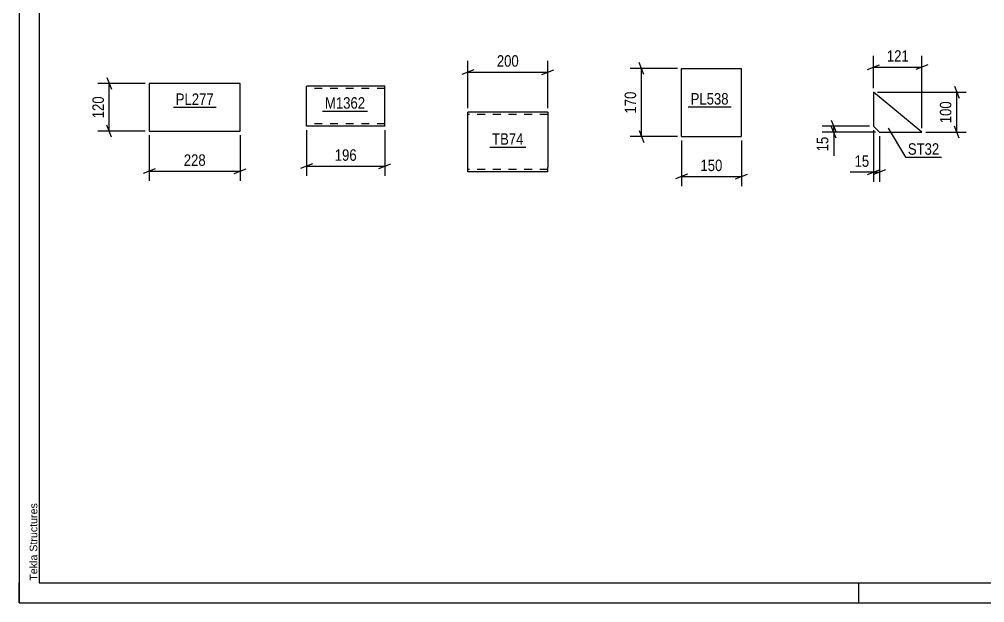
# Model space of a CAD drawing. Header units: millimetres. Extents: x 0 to 420, y 0 to 297.
# Drawn here: x 0 to 241.5, y 0 to 146 of the extents above; entities that cross this region are included whole.
import ezdxf

# ---------------------------------------------------------------- set-up
doc = ezdxf.new("R2010")
doc.units = ezdxf.units.MM
doc.linetypes.add('DXK_LINE_DOT2', pattern=[3.9198, 1.9599, -1.9599])
doc.styles.add('Arial', font='ARIAL.TTF', dxfattribs={"height": 0.2})
doc.styles.add('Arial Narrow', font='ARIALN.TTF', dxfattribs={"height": 0.2})

# ---------------------------------------------------------------- blocks, each defined once
blk = doc.blocks.new('Unknown-814409142-1135')
at = {"color": 5, "linetype": 'Continuous'}
for p, q in [((0, 297), (0, 0)), ((5, 292), (5, 5)), ((0, 0), (0, 5)), ((5, 5), (415, 5)), ((210, 0), (210, 5)), ((0, 0), (420, 0))]:
    blk.add_line(p, q, dxfattribs=at)
at = {"color": 174, "linetype": 'Continuous', "style": 'Arial'}
blk.add_text('Tekla Structures', height=1.9102, rotation=90, dxfattribs=at).set_placement((4.5, 5.5))
blk = doc.blocks.new('Part-814409142-2185 - 2170')
at = {"color": 2, "linetype": 'Continuous'}
for p, q in [((132.18, 122.82), (112.18, 122.82)), ((112.18, 107.91), (112.18, 122.82)), ((132.18, 122.82), (132.18, 109.02)), ((132.18, 107.82), (132.18, 109.02)), ((112.18, 107.82), (112.18, 107.91)), ((132.18, 107.82), (112.18, 107.82))]:
    blk.add_line(p, q, dxfattribs=at)
at = {"color": 7, "linetype": 'DXK_LINE_DOT2'}
for p, q in [((132.18, 122.22), (112.18, 122.22)), ((132.18, 122.18), (132.18, 122.22)), ((132.18, 122.22), (132.18, 122.18)), ((132.18, 122.08), (132.18, 122.18)), ((132.18, 122.18), (132.18, 122.08)), ((132.18, 108.47), (132.18, 108.79)), ((112.18, 108.42), (112.18, 108.47)), ((132.18, 108.42), (112.18, 108.42)), ((132.18, 108.42), (132.18, 108.47))]:
    blk.add_line(p, q, dxfattribs=at)
blk = doc.blocks.new('Part-814409142-2217 - 2201')
at = {"color": 2, "linetype": 'Continuous'}
for p, q in [((213.69, 127.76), (213.69, 119.26)), ((225.78, 117.76), (213.69, 127.76)), ((213.69, 119.26), (215.19, 117.76)), ((215.19, 117.76), (225.78, 117.76))]:
    blk.add_line(p, q, dxfattribs=at)
blk = doc.blocks.new('Part-814409142-2143 - 2129')
at = {"color": 2, "linetype": 'Continuous'}
for p, q in [((165.62, 116.69), (165.62, 133.69)), ((165.62, 133.69), (180.62, 133.69)), ((180.62, 116.69), (180.62, 133.69)), ((165.62, 116.69), (180.62, 116.69))]:
    blk.add_line(p, q, dxfattribs=at)
blk = doc.blocks.new('Part-814409142-2523 - 2509')
at = {"color": 2, "linetype": 'Continuous'}
for p, q in [((91.44, 129.27), (71.83, 129.27)), ((71.83, 119.36), (71.83, 129.27)), ((91.44, 119.27), (91.44, 129.27)), ((71.83, 119.27), (71.83, 119.36)), ((91.44, 119.27), (71.83, 119.27))]:
    blk.add_line(p, q, dxfattribs=at)
at = {"color": 7, "linetype": 'DXK_LINE_DOT2'}
for p, q in [((91.44, 128.67), (71.83, 128.67)), ((71.83, 119.87), (71.83, 119.91)), ((91.44, 119.87), (71.83, 119.87)), ((91.44, 119.87), (91.44, 119.91))]:
    blk.add_line(p, q, dxfattribs=at)
blk = doc.blocks.new('Part-814409142-6611 - 6610')
at = {"color": 2, "linetype": 'Continuous'}
for p, q in [((55.26, 130), (32.5, 130)), ((32.5, 130), (32.5, 118)), ((55.26, 118), (55.26, 130)), ((32.5, 118), (55.26, 118))]:
    blk.add_line(p, q, dxfattribs=at)
blk = doc.blocks.new('StraightDimension-814409142-2187 - 2170')
at = {"color": 7, "linetype": 'Continuous'}
for p, q in [((112.18, 123.82), (112.18, 135.67)), ((132.18, 123.82), (132.18, 135.67)), ((113.68, 133.42), (110.68, 132.22)), ((112.18, 132.82), (132.18, 132.82)), ((130.68, 132.22), (133.68, 133.42))]:
    blk.add_line(p, q, dxfattribs=at)
at = {"color": 0}
blk.add_wipeout([(125.52, 133.57), (125.52, 137.77), (118.84, 137.77), (118.84, 133.57)], dxfattribs=at)
at = {"color": 3, "style": 'Arial Narrow'}
blk.add_text('200', height=2.863, dxfattribs=at).set_placement((119.44, 134.17))
blk = doc.blocks.new('StraightDimension-814409142-2249 - 2201')
at = {"color": 7, "linetype": 'Continuous'}
for p, q in [((233.87, 129.26), (235.07, 126.26)), ((214.69, 127.76), (236.87, 127.76)), ((234.47, 117.76), (234.47, 127.76)), ((235.07, 116.26), (233.87, 119.26)), ((226.78, 117.76), (236.87, 117.76))]:
    blk.add_line(p, q, dxfattribs=at)
at = {"color": 0}
blk.add_wipeout([(233.72, 126.1), (229.52, 126.1), (229.52, 119.42), (233.72, 119.42)], dxfattribs=at)
at = {"color": 3, "style": 'Arial Narrow'}
blk.add_text('100', height=2.863, rotation=90.0002, dxfattribs=at).set_placement((233.12, 120.02))
blk = doc.blocks.new('StraightDimension-814409142-2219 - 2201')
at = {"color": 7, "linetype": 'Continuous'}
for p, q in [((213.69, 118.26), (213.69, 105.36)), ((215.19, 116.76), (215.19, 105.36)), ((212.19, 107.16), (215.19, 108.36)), ((216.69, 108.36), (213.69, 107.16)), ((213.69, 107.76), (215.19, 107.76))]:
    blk.add_line(p, q, dxfattribs=at)
at = {"color": 0}
blk.add_wipeout([(213.16, 108.51), (213.16, 112.71), (208.31, 112.71), (208.31, 108.51)], dxfattribs=at)
at = {"color": 7, "linetype": 'Continuous'}
blk.add_line((213.69, 107.76), (207.78, 107.76), dxfattribs=at)
blk.add_line((213.69, 107.76), (207.78, 107.76), dxfattribs=at)
at = {"color": 3, "style": 'Arial Narrow'}
blk.add_text('15', height=2.863, dxfattribs=at).set_placement((208.91, 109.11))
blk = doc.blocks.new('StraightDimension-814409142-2231 - 2201')
at = {"color": 7, "linetype": 'Continuous'}
for p, q in [((213.69, 128.76), (213.69, 136.91)), ((225.78, 118.76), (225.78, 136.91)), ((212.19, 133.46), (215.19, 134.66)), ((213.69, 134.06), (225.78, 134.06)), ((227.28, 134.66), (224.28, 133.46))]:
    blk.add_line(p, q, dxfattribs=at)
at = {"color": 0}
blk.add_wipeout([(223.08, 134.81), (223.08, 139.01), (216.39, 139.01), (216.39, 134.81)], dxfattribs=at)
at = {"color": 3, "style": 'Arial Narrow'}
blk.add_text('121', height=2.863, dxfattribs=at).set_placement((216.99, 135.41))
blk = doc.blocks.new('StraightDimension-814409142-2238 - 2201')
at = {"color": 7, "linetype": 'Continuous'}
for p, q in [((203.09, 120.76), (204.29, 117.76)), ((212.69, 119.26), (200.84, 119.26)), ((204.29, 116.26), (203.09, 119.26)), ((203.69, 117.76), (203.69, 119.26)), ((214.19, 117.76), (200.84, 117.76))]:
    blk.add_line(p, q, dxfattribs=at)
at = {"color": 0}
blk.add_wipeout([(202.94, 117.24), (198.74, 117.24), (198.74, 112.38), (202.94, 112.38)], dxfattribs=at)
at = {"color": 7, "linetype": 'Continuous'}
blk.add_line((203.69, 117.76), (203.69, 111.86), dxfattribs=at)
blk.add_line((203.69, 117.76), (203.69, 111.86), dxfattribs=at)
at = {"color": 3, "style": 'Arial Narrow'}
blk.add_text('15', height=2.863, rotation=90.0002, dxfattribs=at).set_placement((202.34, 112.98))
blk = doc.blocks.new('StraightDimension-814409142-2145 - 2129')
at = {"color": 7, "linetype": 'Continuous'}
for p, q in [((165.62, 115.69), (165.62, 104.29)), ((180.62, 115.69), (180.62, 104.29)), ((167.12, 107.29), (164.12, 106.09)), ((165.62, 106.69), (180.62, 106.69)), ((179.12, 106.09), (182.12, 107.29))]:
    blk.add_line(p, q, dxfattribs=at)
at = {"color": 0}
blk.add_wipeout([(176.46, 107.44), (176.46, 111.64), (169.77, 111.64), (169.77, 107.44)], dxfattribs=at)
at = {"color": 3, "style": 'Arial Narrow'}
blk.add_text('150', height=2.863, dxfattribs=at).set_placement((170.37, 108.04))
blk = doc.blocks.new('StraightDimension-814409142-2156 - 2129')
at = {"color": 7, "linetype": 'Continuous'}
for p, q in [((164.62, 133.69), (152.77, 133.69)), ((156.22, 132.19), (155.02, 135.19)), ((155.62, 116.69), (155.62, 133.69)), ((164.62, 116.69), (152.77, 116.69)), ((155.02, 118.19), (156.22, 115.19))]:
    blk.add_line(p, q, dxfattribs=at)
at = {"color": 0}
blk.add_wipeout([(154.87, 128.53), (150.67, 128.53), (150.67, 121.85), (154.87, 121.85)], dxfattribs=at)
at = {"color": 3, "style": 'Arial Narrow'}
blk.add_text('170', height=2.863, rotation=90.0002, dxfattribs=at).set_placement((154.27, 122.45))
blk = doc.blocks.new('StraightDimension-814409142-2525 - 2509')
at = {"color": 7, "linetype": 'Continuous'}
for p, q in [((71.83, 118.27), (71.83, 106.87)), ((91.44, 118.27), (91.44, 106.87)), ((73.33, 109.87), (70.33, 108.67)), ((71.83, 109.27), (91.44, 109.27)), ((89.94, 108.67), (92.94, 109.87))]:
    blk.add_line(p, q, dxfattribs=at)
at = {"color": 0}
blk.add_wipeout([(84.98, 110.02), (84.98, 114.22), (78.3, 114.22), (78.3, 110.02)], dxfattribs=at)
at = {"color": 3, "style": 'Arial Narrow'}
blk.add_text('196', height=2.863, dxfattribs=at).set_placement((78.9, 110.62))
blk = doc.blocks.new('StraightDimension-814409142-6781 - 6610')
at = {"color": 7, "linetype": 'Continuous'}
for p, q in [((21.9, 131.5), (23.1, 128.5)), ((31.5, 130), (19.65, 130)), ((22.5, 118), (22.5, 130)), ((23.1, 116.5), (21.9, 119.5)), ((31.5, 118), (19.65, 118))]:
    blk.add_line(p, q, dxfattribs=at)
at = {"color": 0}
blk.add_wipeout([(21.75, 127.35), (17.55, 127.35), (17.55, 120.66), (21.75, 120.66)], dxfattribs=at)
at = {"color": 3, "style": 'Arial Narrow'}
blk.add_text('120', height=2.863, rotation=90.0002, dxfattribs=at).set_placement((21.15, 121.26))
blk = doc.blocks.new('StraightDimension-814409142-6785 - 6610')
at = {"color": 7, "linetype": 'Continuous'}
for p, q in [((32.5, 117), (32.5, 105.6)), ((55.26, 117), (55.26, 105.6)), ((34, 108.6), (31, 107.4)), ((32.5, 108), (55.26, 108)), ((53.76, 107.4), (56.76, 108.6))]:
    blk.add_line(p, q, dxfattribs=at)
at = {"color": 0}
blk.add_wipeout([(47.22, 108.75), (47.22, 112.95), (40.54, 112.95), (40.54, 108.75)], dxfattribs=at)
at = {"color": 3, "style": 'Arial Narrow'}
blk.add_text('228', height=2.863, dxfattribs=at).set_placement((41.14, 109.35))
blk = doc.blocks.new('Mark-814409142-2183 - 2170')
at = {"color": 0}
blk.add_wipeout([(126.11, 114.63), (126.11, 117.63), (118.25, 117.63), (118.25, 114.63)], dxfattribs=at)
blk.add_wipeout([(126.11, 114.63), (126.11, 117.63), (118.25, 117.63), (118.25, 114.63)], dxfattribs=at)
at = {"color": 30, "linetype": 'Continuous'}
blk.add_line((117.65, 114.03), (126.71, 114.03), dxfattribs=at)
at = {"color": 3, "style": 'Arial Narrow'}
blk.add_text('TB74', height=2.863, dxfattribs=at).set_placement((118.25, 114.63))
blk = doc.blocks.new('Mark-814409142-2213 - 2201')
at = {"color": 0}
blk.add_wipeout([(230.1, 112.13), (230.1, 115.13), (222.24, 115.13), (222.24, 112.13)], dxfattribs=at)
blk.add_wipeout([(230.1, 112.13), (230.1, 115.13), (222.24, 115.13), (222.24, 112.13)], dxfattribs=at)
at = {"color": 30, "linetype": 'Continuous'}
for p, q in [((217.32, 118.8), (221.64, 111.53)), ((221.64, 111.53), (230.7, 111.53))]:
    blk.add_line(p, q, dxfattribs=at)
at = {"color": 3, "style": 'Arial Narrow'}
blk.add_text('ST32', height=2.863, dxfattribs=at).set_placement((222.24, 112.13))
blk = doc.blocks.new('Mark-814409142-2141 - 2129')
at = {"color": 0}
blk.add_wipeout([(177.41, 124.69), (177.41, 127.69), (167.91, 127.69), (167.91, 124.69)], dxfattribs=at)
blk.add_wipeout([(177.41, 124.69), (177.41, 127.69), (167.91, 127.69), (167.91, 124.69)], dxfattribs=at)
at = {"color": 30, "linetype": 'Continuous'}
blk.add_line((167.31, 124.09), (178.01, 124.09), dxfattribs=at)
at = {"color": 3, "style": 'Arial Narrow'}
blk.add_text('PL538', height=2.863, dxfattribs=at).set_placement((167.91, 124.69))
blk = doc.blocks.new('Mark-814409142-2521 - 2509')
at = {"color": 0}
blk.add_wipeout([(86.5, 123.66), (86.5, 126.66), (76.45, 126.66), (76.45, 123.66)], dxfattribs=at)
blk.add_wipeout([(86.5, 123.66), (86.5, 126.66), (76.45, 126.66), (76.45, 123.66)], dxfattribs=at)
at = {"color": 30, "linetype": 'Continuous'}
blk.add_line((75.85, 123.06), (87.1, 123.06), dxfattribs=at)
at = {"color": 3, "style": 'Arial Narrow'}
blk.add_text('M1362', height=2.863, dxfattribs=at).set_placement((76.45, 123.66))
blk = doc.blocks.new('Mark-814409142-6852 - 6610')
at = {"color": 0}
blk.add_wipeout([(48.63, 124.6), (48.63, 127.6), (39.13, 127.6), (39.13, 124.6)], dxfattribs=at)
blk.add_wipeout([(48.63, 124.6), (48.63, 127.6), (39.13, 127.6), (39.13, 124.6)], dxfattribs=at)
at = {"color": 30, "linetype": 'Continuous'}
blk.add_line((38.53, 124), (49.23, 124), dxfattribs=at)
at = {"color": 3, "style": 'Arial Narrow'}
blk.add_text('PL277', height=2.863, dxfattribs=at).set_placement((39.13, 124.6))

msp = doc.modelspace()

# ---------------------------------------------------------------- block references
for name in ['Unknown-814409142-1135', 'Part-814409142-2143 - 2129', 'Part-814409142-6611 - 6610', 'Part-814409142-2523 - 2509', 'Part-814409142-2217 - 2201', 'Part-814409142-2185 - 2170']:
    msp.add_blockref(name, (0, 0))

# ---------------------------------------------------------------- next in the draw order: block references
for name in ['StraightDimension-814409142-2187 - 2170', 'StraightDimension-814409142-6781 - 6610', 'StraightDimension-814409142-2249 - 2201', 'Mark-814409142-6852 - 6610', 'Mark-814409142-2521 - 2509', 'Mark-814409142-2141 - 2129', 'StraightDimension-814409142-2525 - 2509', 'Mark-814409142-2183 - 2170', 'StraightDimension-814409142-2145 - 2129']:
    msp.add_blockref(name, (0, 0))

# ---------------------------------------------------------------- next in the draw order: block references
for name in ['StraightDimension-814409142-2156 - 2129', 'StraightDimension-814409142-6785 - 6610', 'StraightDimension-814409142-2219 - 2201']:
    msp.add_blockref(name, (0, 0))

# ---------------------------------------------------------------- next in the draw order: block references
msp.add_blockref('StraightDimension-814409142-2231 - 2201', (0, 0))

# ---------------------------------------------------------------- next in the draw order: block references
for name in ['StraightDimension-814409142-2238 - 2201', 'Mark-814409142-2213 - 2201']:
    msp.add_blockref(name, (0, 0))

doc.saveas('drawing.dxf')
